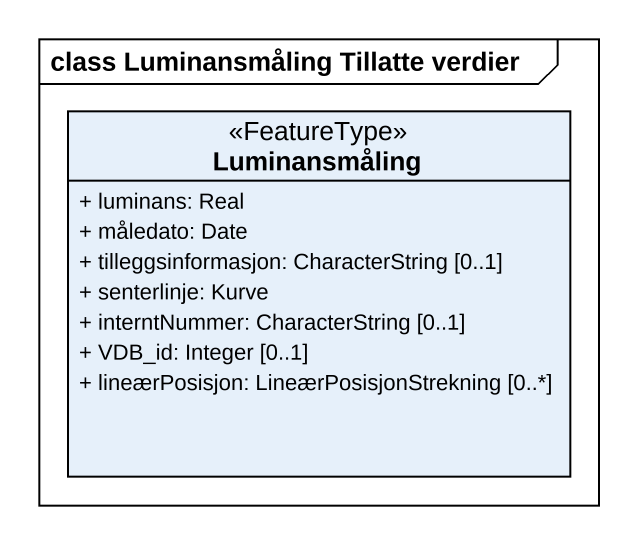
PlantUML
@startuml
mainframe class Luminansmåling Tillatte verdier
hide circle
hide empty members
skinparam classAttributeIconSize 0
class Luminansmåling <<FeatureType>> {
  + luminans: Real
  + måledato: Date
  + tilleggsinformasjon: CharacterString [0..1]
  + senterlinje: Kurve
  + interntNummer: CharacterString [0..1]
  + VDB_id: Integer [0..1]
  + lineærPosisjon: LineærPosisjonStrekning [0..*]
}
@enduml
